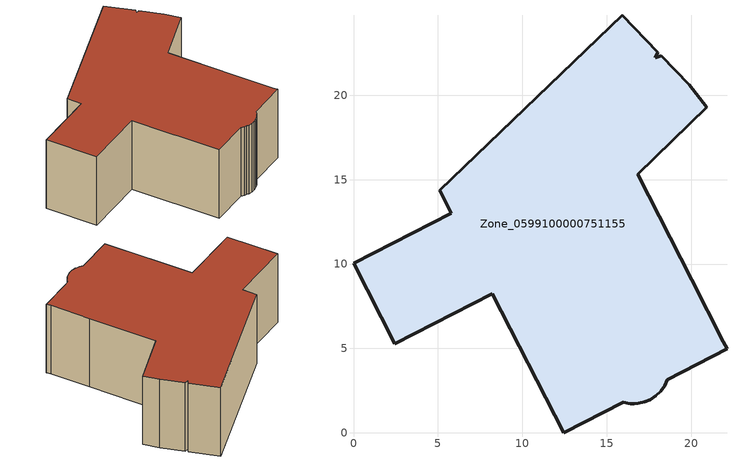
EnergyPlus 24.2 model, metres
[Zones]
Zone_0599100000751155
 floor ground (C_G): 15.91,24.75 18.02,22.56 17.88,22.22 18.22,22.34 19.88,20.62 20.93,19.29 16.84,15.31 20.04,9.07 21.91,5.39 22.13,4.98 18.59,3.15 18.43,2.79 18.2,2.47 17.92,2.19 17.59,1.98 17.26,1.83 16.87,1.75 16.63,1.73 16.39,1.74 15.99,1.81 12.46,0 8.22,8.25 2.43,5.29 0,10.05 5.79,13.02 5.11,14.38 z0
 wall outside (C_F): 15.91,24.75 5.11,14.38 5.79,13.02 0,10.05 2.43,5.29 8.22,8.25 12.46,0 15.99,1.81 16.39,1.74 16.63,1.73 16.87,1.75 17.26,1.83 17.59,1.98 17.92,2.19 18.2,2.47 18.43,2.79 18.59,3.15 22.13,4.98 21.91,5.39 20.04,9.07 16.84,15.31 20.93,19.29 19.88,20.62 18.22,22.34 17.88,22.22 18.02,22.56 15.91,24.75 z0:7.78
 roof outside (C_R): 18.02,22.56 15.91,24.75 5.11,14.38 5.79,13.02 0,10.05 2.43,5.29 8.22,8.25 12.46,0 15.99,1.81 16.39,1.74 16.63,1.73 16.87,1.75 17.26,1.83 17.59,1.98 17.92,2.19 18.2,2.47 18.43,2.79 18.59,3.15 22.13,4.98 21.91,5.39 20.04,9.07 16.84,15.31 20.93,19.29 19.88,20.62 18.22,22.34 17.88,22.22 z7.78
[BUILDING]
Pand.0599100000751155: North Axis=0; Terrain=City; Loads Convergence Tolerance Value=0.04; Temperature Convergence Tolerance Value=0.4; Solar Distribution=FullExterior; Maximum Number of Warmup Days=25; Minimum Number of Warmup Days=1
[Site:Location]
Rotterdam.The.Hague.AP_ZH_NLD Design_Conditions: Latitude=51.96; Longitude=4.45; Time Zone=1; Elevation=-4.5
[SITE:GROUNDTEMPERATURE:BUILDINGSURFACE]
18, 18, 18, 18, 18, 18, 18, 18, 18, 18, 18, 18
[MATERIAL] Thermal Absorptance=0.9; Solar Absorptance=0.7; Visible Absorptance=0.7
Name | Roughness | Thickness | Conductivity | Density | Specific Heat
G.D.2006-2014 | MediumSmooth | 0.15 | 0.06 | 540 | 1210
F.D.2006-2014 | Rough | 0.3 | 0.12 | 1920 | 840
R.D.2006-2014 | MediumRough | 0.2 | 0.08 | 1500 | 1000
[CONSTRUCTION]
C_G: G.D.2006-2014
C_F: F.D.2006-2014
C_R: R.D.2006-2014
[ZONE]
Zone_0599100000751155: Type=1; Multiplier=1; Ceiling Height=Autocalculate; Volume=Autocalculate; Floor Area=autocalculate; Part of Total Floor Area=Yes
[ZONEINFILTRATION:DESIGNFLOWRATE]
Infil_Zone_0599100000751155: Zone or ZoneList or Space or SpaceList=Zone_0599100000751155; Schedule=AlwaysOn; Design Flow Rate Calculation Method=Flow/Area; Flow Rate per Floor Area=0.0021; Constant Term Coefficient=1; Temperature Term Coefficient=0; Velocity Term Coefficient=0; Velocity Squared Term Coefficient=0
[HVACTEMPLATE:ZONE:IDEALLOADSAIRSYSTEM]
Zone_0599100000751155: Maximum Heating Supply Air Temperature=50; Minimum Cooling Supply Air Temperature=13; Maximum Heating Supply Air Humidity Ratio=0.0156; Minimum Cooling Supply Air Humidity Ratio=0.0077; Heating Limit=NoLimit; Cooling Limit=NoLimit; Dehumidification Control Type=ConstantSensibleHeatRatio; Cooling Sensible Heat Ratio=0.7; Dehumidification Setpoint=60; Humidification Control Type=None; Humidification Setpoint=30; Outdoor Air Method=None; Outdoor Air Flow Rate per Person=0.00944; Outdoor Air Flow Rate per Zone Floor Area=0; Outdoor Air Flow Rate per Zone=0; Demand Controlled Ventilation Type=None; Outdoor Air Economizer Type=NoEconomizer; Heat Recovery Type=None; Sensible Heat Recovery Effectiveness=0.7; Latent Heat Recovery Effectiveness=0.65
[ZONECONTROL:THERMOSTAT]
ThermostatControl_Zone_0599100000751155: Zone or ZoneList=Zone_0599100000751155; Control Type Schedule=DualSetpointControlType; Control 1=Thermostat_Zone_0599100000751155; Temperature Difference Between Cutout And Setpoint=0
[THERMOSTATSETPOINT:DUALSETPOINT]
Thermostat_Zone_0599100000751155: Heating Setpoint Temperature Schedule=HeatingSetpoint_Zone_0599100000751155; Cooling Setpoint Temperature Schedule=CoolingSetpoint_Zone_0599100000751155
[SCHEDULE:COMPACT]
HeatingSetpoint_Zone_0599100000751155: Through: 12/31, For: AllDays, Until: 24:00, 21
CoolingSetpoint_Zone_0599100000751155: Through: 12/31, For: AllDays, Until: 24:00, 24
DualSetpointControlType: Through: 12/31, For: AllDays, Until: 24:00, 4
AlwaysOn: Through: 12/31, For: AllDays, Until: 24:00, 1
